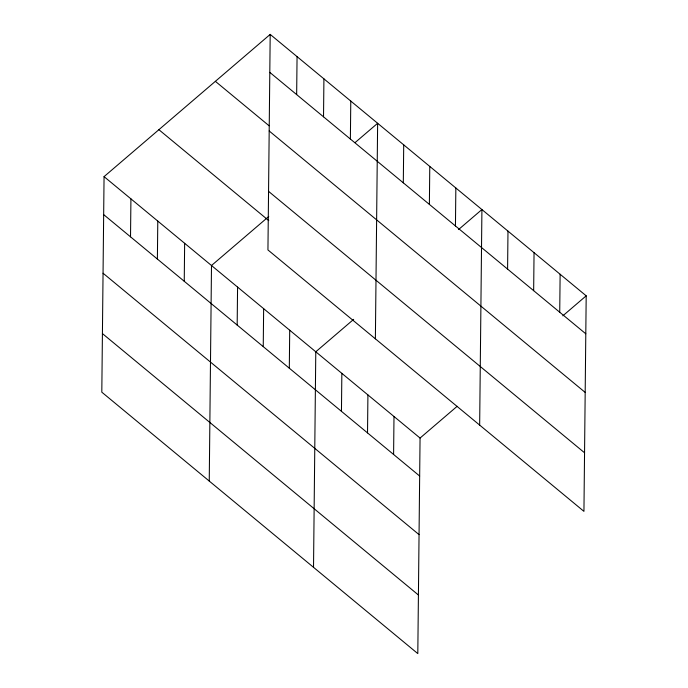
<?xml version="1.0" encoding="UTF-8"?>
<svg xmlns="http://www.w3.org/2000/svg" width="688" height="688" viewBox="0 0 688 688"><rect width="100%" height="100%" fill="white"/><g stroke="black" fill="none" stroke-linecap="round" stroke-linejoin="round"><path stroke-width="1.03" d="M270.195 34.4L267.942 249.942L583.94 511.365L586.193 295.823L270.195 34.4L104.06 176.635L101.807 392.177L417.805 653.6L420.058 438.058L457.15 406.307M130.522 236.835L130.926 198.858M157.389 259.058L157.784 221.08M184.246 281.28L184.642 243.294M209.247 481.058L211.5 265.516L268.75 216.505M237.171 325.063L237.575 287.085M263.246 346.632L263.642 308.654M289.313 368.2L289.708 330.223M296.657 94.6L297.061 56.622M313.522 567.333L315.783 351.783L353.675 319.344M323.523 116.822L323.919 78.845M341.454 411.338L341.85 373.352M350.381 139.045L350.777 101.059M367.521 432.898L367.917 394.921M375.381 338.831L377.635 123.281L355.06 142.614M393.596 454.467L393.992 416.489M403.306 182.827L403.71 144.85M429.381 204.396L429.776 166.419M455.447 225.965L455.843 187.987M479.656 425.098L481.918 209.548L458.535 229.568M507.589 269.103L507.985 231.116M533.656 290.663L534.051 252.685M559.722 312.232L560.127 274.254M562.81 315.835L586.193 295.823M269.799 72.378L585.798 333.8M215.37 81.339L269.094 125.775M269.189 130.978L585.178 392.401M268.552 191.35L584.551 452.773M158.885 129.697L268.767 220.599M104.06 176.635L420.058 438.058M103.664 214.613L419.663 476.036M103.054 273.213L419.052 534.628M102.417 333.585L418.416 595"/></g></svg>
